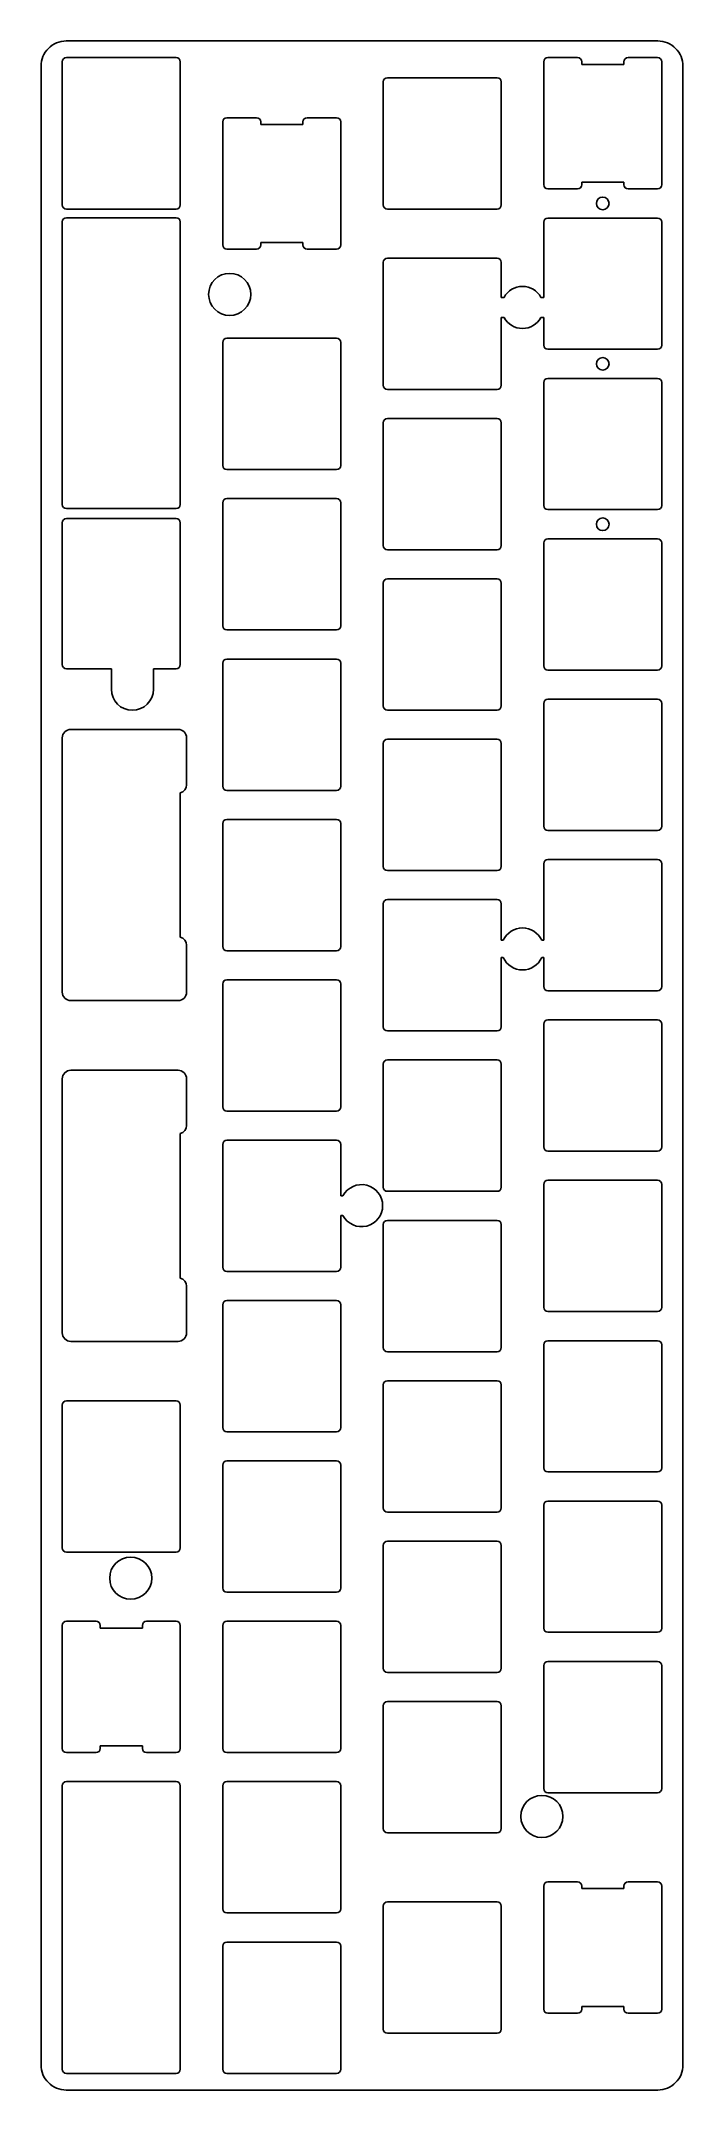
# Model space of a CAD drawing. Header units: millimetres. Extents: x -76 to 0, y -243 to 0.
import ezdxf

# ---------------------------------------------------------------- set-up
doc = ezdxf.new("R2010")
doc.units = ezdxf.units.MM
doc.layers.get('0').update_dxf_attribs({"linetype": 'CONTINUOUS'})

msp = doc.modelspace()

# ---------------------------------------------------------------- linework, layer by layer
for p, q in [((-73.18, -1.98), (-60.17, -1.98)), ((-16.03, -1.98), (-12.52, -1.98)), ((-6.52, -1.98), (-3.02, -1.98)), ((-73.68, -17.53), (-73.68, -2.48)), ((-59.67, -2.48), (-59.67, -19.46)), ((-35.58, -19.46), (-35.58, -4.86)), ((-35.08, -4.36), (-22.07, -4.36)), ((-21.57, -4.86), (-21.57, -19.46)), ((-16.53, -17.07), (-16.53, -2.48)), ((-12.02, -2.48), (-12.02, -2.78)), ((-12.02, -2.78), (-7.02, -2.78)), ((-7.02, -2.78), (-7.02, -2.48)), ((-2.52, -2.48), (-2.52, -17.07)), ((-54.63, -24.22), (-54.63, -9.62)), ((-54.13, -9.12), (-50.62, -9.12)), ((-50.12, -9.62), (-50.12, -9.92)), ((-45.12, -9.92), (-45.12, -9.62)), ((-44.62, -9.12), (-41.12, -9.12)), ((-40.62, -9.62), (-40.62, -24.22)), ((-50.12, -9.92), (-45.12, -9.92)), ((-7.02, -16.77), (-12.02, -16.77)), ((-12.02, -16.77), (-12.02, -17.07)), ((-7.02, -17.07), (-7.02, -16.77)), ((-73.68, -19.46), (-73.68, -17.53)), ((-73.68, -17.53), (-73.68, -17.53)), ((-12.52, -17.57), (-16.03, -17.57)), ((-3.02, -17.57), (-6.52, -17.57)), ((-73.68, -55.05), (-73.68, -21.49)), ((-60.17, -19.96), (-73.18, -19.96)), ((-73.18, -20.99), (-60.17, -20.99)), ((-59.67, -21.49), (-59.67, -55.05)), ((-22.07, -19.96), (-35.08, -19.96)), ((-16.53, -30.45), (-16.53, -21.53)), ((-16.03, -21.03), (-3.02, -21.03)), ((-2.52, -21.53), (-2.52, -36.12)), ((-45.12, -23.92), (-50.12, -23.92)), ((-50.12, -23.92), (-50.12, -24.22)), ((-45.12, -24.22), (-45.12, -23.92)), ((-54.02, -24.72), (-54.13, -24.72)), ((-50.62, -24.72), (-54.02, -24.72)), ((-41.23, -24.72), (-44.62, -24.72)), ((-41.12, -24.72), (-41.23, -24.72)), ((-35.58, -40.89), (-35.58, -26.29)), ((-35.08, -25.79), (-22.07, -25.79)), ((-21.57, -26.29), (-21.57, -30.45)), ((-21.57, -30.45), (-21.24, -30.45)), ((-16.86, -30.45), (-16.53, -30.45)), ((-21.24, -32.85), (-21.57, -32.85)), ((-21.57, -32.85), (-21.57, -40.89)), ((-16.53, -32.85), (-16.86, -32.85)), ((-16.53, -36.12), (-16.53, -32.85)), ((-54.63, -50.41), (-54.63, -35.81)), ((-54.13, -35.31), (-41.12, -35.31)), ((-40.62, -35.81), (-40.62, -50.41)), ((-3.02, -36.62), (-16.03, -36.62)), ((-16.53, -55.17), (-16.53, -40.58)), ((-16.03, -40.08), (-3.02, -40.08)), ((-2.52, -40.58), (-2.52, -55.17)), ((-22.07, -41.39), (-35.08, -41.39)), ((-35.58, -59.94), (-35.58, -45.34)), ((-35.08, -44.84), (-22.07, -44.84)), ((-21.57, -45.34), (-21.57, -59.94)), ((-41.12, -50.91), (-54.13, -50.91)), ((-60.17, -55.55), (-73.18, -55.55)), ((-54.63, -69.46), (-54.63, -54.86)), ((-54.13, -54.36), (-54.02, -54.36)), ((-54.02, -54.36), (-41.23, -54.36)), ((-41.23, -54.36), (-41.12, -54.36)), ((-40.62, -54.86), (-40.62, -69.46)), ((-3.02, -55.67), (-16.03, -55.67)), ((-73.68, -74.06), (-73.68, -57.24)), ((-73.18, -56.74), (-60.17, -56.74)), ((-59.67, -57.24), (-59.67, -74.06)), ((-34.97, -60.44), (-35.08, -60.44)), ((-22.18, -60.44), (-34.97, -60.44)), ((-22.07, -60.44), (-22.18, -60.44)), ((-16.53, -74.22), (-16.53, -59.63)), ((-16.03, -59.13), (-3.02, -59.13)), ((-2.52, -59.63), (-2.52, -74.22)), ((-35.58, -78.99), (-35.58, -64.39)), ((-35.08, -63.89), (-22.07, -63.89)), ((-21.57, -64.39), (-21.57, -78.99)), ((-54.02, -69.96), (-54.13, -69.96)), ((-41.23, -69.96), (-54.02, -69.96)), ((-41.12, -69.96), (-41.23, -69.96)), ((-67.85, -74.56), (-73.18, -74.56)), ((-67.85, -77), (-67.85, -74.56)), ((-60.17, -74.56), (-62.85, -74.56)), ((-62.85, -74.56), (-62.85, -77)), ((-54.63, -88.51), (-54.63, -73.91)), ((-54.13, -73.41), (-41.12, -73.41)), ((-40.62, -73.91), (-40.62, -88.51)), ((-3.02, -74.72), (-16.03, -74.72)), ((-22.07, -79.49), (-35.08, -79.49)), ((-16.53, -93.27), (-16.53, -78.68)), ((-16.03, -78.18), (-15.92, -78.18)), ((-15.92, -78.18), (-3.13, -78.18)), ((-3.13, -78.18), (-3.02, -78.18)), ((-2.52, -78.68), (-2.52, -93.27)), ((-72.67, -81.78), (-67.18, -81.78)), ((-67.18, -81.78), (-64.38, -81.78)), ((-64.38, -81.78), (-59.93, -81.78)), ((-73.67, -84.28), (-73.67, -82.78)), ((-73.67, -90.88), (-73.67, -84.28)), ((-58.93, -82.78), (-58.93, -88.34)), ((-35.58, -98.04), (-35.58, -83.44)), ((-35.08, -82.94), (-34.97, -82.94)), ((-34.97, -82.94), (-22.18, -82.94)), ((-22.18, -82.94), (-22.07, -82.94)), ((-21.57, -83.44), (-21.57, -98.04)), ((-59.67, -89.31), (-59.67, -106.46)), ((-41.12, -89.01), (-54.13, -89.01)), ((-73.68, -104.88), (-73.68, -90.88)), ((-73.68, -90.88), (-73.67, -90.88)), ((-54.13, -92.46), (-54.02, -92.46)), ((-54.02, -92.46), (-41.23, -92.46)), ((-41.23, -92.46), (-41.12, -92.46)), ((-54.63, -107.56), (-54.63, -92.96)), ((-40.62, -92.96), (-40.62, -107.56)), ((-3.02, -93.77), (-16.03, -93.77)), ((-16.03, -97.23), (-15.92, -97.23)), ((-15.92, -97.23), (-3.13, -97.23)), ((-3.13, -97.23), (-3.02, -97.23)), ((-34.97, -98.54), (-35.08, -98.54)), ((-22.18, -98.54), (-34.97, -98.54)), ((-22.07, -98.54), (-22.18, -98.54)), ((-16.53, -106.82), (-16.53, -97.73)), ((-2.52, -97.73), (-2.52, -112.32)), ((-35.08, -101.99), (-22.07, -101.99)), ((-35.58, -117.09), (-35.58, -102.49)), ((-21.57, -102.49), (-21.57, -106.82)), ((-73.67, -104.88), (-73.68, -104.88)), ((-73.67, -111.48), (-73.67, -104.88)), ((-21.57, -106.82), (-21.33, -106.82)), ((-16.77, -106.82), (-16.53, -106.82)), ((-58.93, -107.42), (-58.93, -112.98)), ((-41.12, -108.06), (-54.13, -108.06)), ((-21.33, -108.88), (-21.57, -108.88)), ((-21.57, -108.88), (-21.57, -117.09)), ((-16.53, -108.88), (-16.77, -108.88)), ((-16.53, -112.32), (-16.53, -108.88)), ((-73.67, -112.98), (-73.67, -111.48)), ((-54.13, -111.51), (-54.02, -111.51)), ((-54.02, -111.51), (-41.23, -111.51)), ((-41.23, -111.51), (-41.12, -111.51)), ((-67.18, -113.98), (-72.67, -113.98)), ((-59.93, -113.98), (-67.18, -113.98)), ((-54.63, -126.61), (-54.63, -112.01)), ((-40.62, -112.01), (-40.62, -126.61)), ((-15.92, -112.82), (-16.03, -112.82)), ((-3.13, -112.82), (-15.92, -112.82)), ((-3.02, -112.82), (-3.13, -112.82)), ((-16.53, -131.37), (-16.53, -116.78)), ((-16.03, -116.28), (-15.92, -116.28)), ((-15.92, -116.28), (-3.13, -116.28)), ((-3.13, -116.28), (-3.02, -116.28)), ((-2.52, -116.78), (-2.52, -131.37)), ((-34.97, -117.59), (-35.08, -117.59)), ((-22.18, -117.59), (-34.97, -117.59)), ((-22.07, -117.59), (-22.18, -117.59)), ((-35.58, -136.14), (-35.58, -121.54)), ((-35.08, -121.04), (-22.07, -121.04)), ((-21.57, -121.54), (-21.57, -136.14)), ((-41.12, -127.11), (-54.13, -127.11)), ((-54.63, -145.66), (-54.63, -131.06)), ((-54.13, -130.56), (-54.02, -130.56)), ((-54.02, -130.56), (-41.23, -130.56)), ((-41.23, -130.56), (-41.12, -130.56)), ((-40.62, -131.06), (-40.62, -137.16)), ((-15.92, -131.87), (-16.03, -131.87)), ((-3.13, -131.87), (-15.92, -131.87)), ((-3.02, -131.87), (-3.13, -131.87)), ((-16.53, -150.42), (-16.53, -135.83)), ((-16.03, -135.33), (-15.92, -135.33)), ((-15.92, -135.33), (-3.13, -135.33)), ((-3.13, -135.33), (-3.02, -135.33)), ((-2.52, -135.83), (-2.52, -150.42)), ((-40.62, -137.16), (-40.36, -137.16)), ((-34.97, -136.64), (-35.08, -136.64)), ((-22.18, -136.64), (-34.97, -136.64)), ((-22.07, -136.64), (-22.18, -136.64)), ((-40.36, -139.51), (-40.62, -139.51)), ((-40.62, -139.51), (-40.62, -145.66)), ((-35.58, -155.19), (-35.58, -140.59)), ((-35.08, -140.09), (-34.97, -140.09)), ((-34.97, -140.09), (-22.18, -140.09)), ((-22.18, -140.09), (-22.07, -140.09)), ((-21.57, -140.59), (-21.57, -155.19)), ((-54.02, -146.16), (-54.13, -146.16)), ((-41.23, -146.16), (-54.02, -146.16)), ((-41.12, -146.16), (-41.23, -146.16)), ((-54.63, -164.71), (-54.63, -150.11)), ((-54.13, -149.61), (-41.12, -149.61)), ((-40.62, -150.11), (-40.62, -164.71)), ((-3.02, -150.92), (-16.03, -150.92)), ((-34.97, -155.69), (-35.08, -155.69)), ((-22.18, -155.69), (-34.97, -155.69)), ((-22.07, -155.69), (-22.18, -155.69)), ((-16.53, -169.47), (-16.53, -154.88)), ((-16.03, -154.38), (-3.02, -154.38)), ((-2.52, -154.88), (-2.52, -169.47)), ((-35.58, -174.24), (-35.58, -159.64)), ((-35.08, -159.14), (-34.97, -159.14)), ((-34.97, -159.14), (-22.18, -159.14)), ((-22.18, -159.14), (-22.07, -159.14)), ((-21.57, -159.64), (-21.57, -174.24)), ((-73.68, -179), (-73.68, -162.02)), ((-73.18, -161.52), (-73.07, -161.52)), ((-73.07, -161.52), (-60.28, -161.52)), ((-60.28, -161.52), (-60.17, -161.52)), ((-59.67, -162.02), (-59.67, -179)), ((-54.02, -165.21), (-54.13, -165.21)), ((-41.23, -165.21), (-54.02, -165.21)), ((-41.12, -165.21), (-41.23, -165.21)), ((-54.63, -183.76), (-54.63, -169.16)), ((-54.13, -168.66), (-41.12, -168.66)), ((-40.62, -169.16), (-40.62, -183.76)), ((-15.92, -169.97), (-16.03, -169.97)), ((-3.13, -169.97), (-15.92, -169.97)), ((-3.02, -169.97), (-3.13, -169.97)), ((-22.07, -174.74), (-35.08, -174.74)), ((-16.53, -188.52), (-16.53, -173.93)), ((-16.03, -173.43), (-15.92, -173.43)), ((-15.92, -173.43), (-3.13, -173.43)), ((-3.13, -173.43), (-3.02, -173.43)), ((-2.52, -173.93), (-2.52, -188.52)), ((-73.07, -179.5), (-73.18, -179.5)), ((-60.28, -179.5), (-73.07, -179.5)), ((-60.17, -179.5), (-60.28, -179.5)), ((-35.58, -193.29), (-35.58, -178.69)), ((-35.08, -178.19), (-34.97, -178.19)), ((-34.97, -178.19), (-22.18, -178.19)), ((-22.18, -178.19), (-22.07, -178.19)), ((-21.57, -178.69), (-21.57, -193.29)), ((-54.02, -184.26), (-54.13, -184.26)), ((-41.23, -184.26), (-54.02, -184.26)), ((-41.12, -184.26), (-41.23, -184.26)), ((-73.68, -202.81), (-73.68, -188.21)), ((-73.18, -187.71), (-73.07, -187.71)), ((-73.07, -187.71), (-69.67, -187.71)), ((-69.17, -188.21), (-69.17, -188.51)), ((-69.17, -188.51), (-64.17, -188.51)), ((-64.17, -188.51), (-64.17, -188.21)), ((-63.67, -187.71), (-60.28, -187.71)), ((-60.28, -187.71), (-60.17, -187.71)), ((-59.67, -188.21), (-59.67, -202.81)), ((-54.63, -202.81), (-54.63, -188.21)), ((-54.13, -187.71), (-54.02, -187.71)), ((-54.02, -187.71), (-41.23, -187.71)), ((-41.23, -187.71), (-41.12, -187.71)), ((-40.62, -188.21), (-40.62, -202.81)), ((-15.92, -189.02), (-16.03, -189.02)), ((-3.13, -189.02), (-15.92, -189.02)), ((-3.02, -189.02), (-3.13, -189.02)), ((-34.97, -193.79), (-35.08, -193.79)), ((-22.18, -193.79), (-34.97, -193.79)), ((-22.07, -193.79), (-22.18, -193.79)), ((-16.53, -207.57), (-16.53, -192.98)), ((-16.03, -192.48), (-15.92, -192.48)), ((-15.92, -192.48), (-3.13, -192.48)), ((-3.13, -192.48), (-3.02, -192.48)), ((-2.52, -192.98), (-2.52, -207.57)), ((-35.58, -212.34), (-35.58, -197.74)), ((-35.08, -197.24), (-22.07, -197.24)), ((-21.57, -197.74), (-21.57, -212.34)), ((-73.07, -203.31), (-73.18, -203.31)), ((-69.67, -203.31), (-73.07, -203.31)), ((-64.17, -202.51), (-69.17, -202.51)), ((-69.17, -202.51), (-69.17, -202.81)), ((-64.17, -202.81), (-64.17, -202.51)), ((-60.28, -203.31), (-63.67, -203.31)), ((-60.17, -203.31), (-60.28, -203.31)), ((-54.02, -203.31), (-54.13, -203.31)), ((-41.23, -203.31), (-54.02, -203.31)), ((-41.12, -203.31), (-41.23, -203.31)), ((-73.18, -206.76), (-73.07, -206.76)), ((-73.07, -206.76), (-60.28, -206.76)), ((-60.28, -206.76), (-60.17, -206.76)), ((-54.13, -206.76), (-54.02, -206.76)), ((-54.02, -206.76), (-41.23, -206.76)), ((-41.23, -206.76), (-41.12, -206.76)), ((-73.68, -240.91), (-73.68, -207.26)), ((-59.67, -207.26), (-59.67, -240.91)), ((-54.63, -221.86), (-54.63, -207.26)), ((-40.62, -207.26), (-40.62, -221.86)), ((-15.92, -208.07), (-16.03, -208.07)), ((-3.13, -208.07), (-15.92, -208.07)), ((-3.02, -208.07), (-3.13, -208.07)), ((-34.97, -212.84), (-35.08, -212.84)), ((-22.18, -212.84), (-34.97, -212.84)), ((-22.07, -212.84), (-22.18, -212.84)), ((-16.03, -218.67), (-15.92, -218.67)), ((-15.92, -218.67), (-12.52, -218.67)), ((-6.52, -218.67), (-3.13, -218.67)), ((-3.13, -218.67), (-3.02, -218.67)), ((-35.08, -221.05), (-34.97, -221.05)), ((-34.97, -221.05), (-22.18, -221.05)), ((-22.18, -221.05), (-22.07, -221.05)), ((-16.53, -233.77), (-16.53, -219.17)), ((-12.02, -219.17), (-12.02, -219.47)), ((-12.02, -219.47), (-7.02, -219.47)), ((-7.02, -219.47), (-7.02, -219.17)), ((-2.52, -219.17), (-2.52, -233.77)), ((-54.02, -222.36), (-54.13, -222.36)), ((-41.23, -222.36), (-54.02, -222.36)), ((-41.12, -222.36), (-41.23, -222.36)), ((-35.58, -236.15), (-35.58, -221.55)), ((-21.57, -221.55), (-21.57, -236.15)), ((-54.63, -240.91), (-54.63, -226.31)), ((-54.13, -225.81), (-54.02, -225.81)), ((-54.02, -225.81), (-41.23, -225.81)), ((-41.23, -225.81), (-41.12, -225.81)), ((-40.62, -226.31), (-40.62, -240.91)), ((-7.02, -233.47), (-12.02, -233.47)), ((-12.02, -233.47), (-12.02, -233.77)), ((-7.02, -233.77), (-7.02, -233.47)), ((-12.52, -234.27), (-16.03, -234.27)), ((-3.02, -234.27), (-6.52, -234.27)), ((-34.97, -236.65), (-35.08, -236.65)), ((-22.18, -236.65), (-34.97, -236.65)), ((-22.07, -236.65), (-22.18, -236.65)), ((-73.07, -241.41), (-73.18, -241.41)), ((-60.28, -241.41), (-73.07, -241.41)), ((-60.17, -241.41), (-60.28, -241.41)), ((-54.02, -241.41), (-54.13, -241.41)), ((-41.23, -241.41), (-54.02, -241.41)), ((-41.12, -241.41), (-41.23, -241.41))]:
    msp.add_line(p, q)
for points in [[(-73.2, -243.39, -0.414214), (-76.2, -240.39), (-76.2, -3, -0.414214), (-73.2, 0), (-3, 0, -0.414214), (0, -3), (0, -240.39, -0.414214), (-3, -243.39)], [(-73.67, -145.36), (-73.67, -153.46, 0.414214), (-72.67, -154.46), (-59.93, -154.46, 0.414214), (-58.93, -153.46), (-58.93, -147.91, 0.341768), (-59.67, -146.94), (-59.67, -129.79, 0.341768), (-58.93, -128.82), (-58.93, -123.26, 0.414214), (-59.93, -122.26), (-72.67, -122.26, 0.414214), (-73.67, -123.26), (-73.67, -131.36), (-73.68, -131.36), (-73.68, -145.36)]]:
    msp.add_lwpolyline(points, format="xyb", close=True)
for centre, radius in [((-9.52, -19.3), 0.75), ((-53.8, -30.1), 2.5), ((-9.52, -38.35), 0.75), ((-9.52, -57.4), 0.75), ((-65.55, -182.59), 2.5), ((-16.75, -210.89), 2.5)]:
    msp.add_circle(centre, radius)
for centre, radius, start, end in [((-73.18, -2.48), 0.5, 90, 180), ((-60.17, -2.48), 0.5, 0, 90), ((-16.03, -2.48), 0.5, 90, 180), ((-12.52, -2.48), 0.5, 0, 90), ((-6.52, -2.48), 0.5, 90, 180), ((-3.02, -2.48), 0.5, 0, 90), ((-35.08, -4.86), 0.5, 90, 180), ((-22.07, -4.86), 0.5, 0, 90), ((-54.13, -9.62), 0.5, 90, 180), ((-50.62, -9.62), 0.5, 0, 90), ((-44.62, -9.62), 0.5, 90, 180), ((-41.12, -9.62), 0.5, 0, 90), ((-73.18, -19.46), 0.5, 180, 270), ((-60.17, -19.46), 0.5, -90, 0), ((-35.08, -19.46), 0.5, 180, 270), ((-22.07, -19.46), 0.5, -90, 0), ((-16.03, -17.07), 0.5, 180, 270), ((-12.52, -17.07), 0.5, -90, 0), ((-6.52, -17.07), 0.5, 180, 270), ((-3.02, -17.07), 0.5, -90, 0), ((-73.18, -21.49), 0.5, 90, 180), ((-60.17, -21.49), 0.5, 0, 90), ((-16.03, -21.53), 0.5, 90, 180), ((-3.02, -21.53), 0.5, 0, 90), ((-54.13, -24.22), 0.5, 180, 270), ((-50.62, -24.22), 0.5, -90, 0), ((-44.62, -24.22), 0.5, 180, 270), ((-41.12, -24.22), 0.5, -90, 0), ((-35.08, -26.29), 0.5, 90, 180), ((-22.07, -26.29), 0.5, 0, 90), ((-19.05, -31.65), 2.5, 28.6745, 151.3255), ((-19.05, -31.65), 2.5, 208.6745, 331.3255), ((-54.13, -35.81), 0.5, 90, 180), ((-41.12, -35.81), 0.5, 0, 90), ((-16.03, -36.12), 0.5, 180, 270), ((-3.02, -36.12), 0.5, -90, 0), ((-35.08, -40.89), 0.5, 180, 270), ((-22.07, -40.89), 0.5, -90, 0), ((-16.03, -40.58), 0.5, 90, 180), ((-3.02, -40.58), 0.5, 0, 90), ((-35.08, -45.34), 0.5, 90, 180), ((-22.07, -45.34), 0.5, 0, 90), ((-54.13, -50.41), 0.5, 180, 270), ((-41.12, -50.41), 0.5, -90, 0), ((-73.18, -55.05), 0.5, 180, 270), ((-60.17, -55.05), 0.5, -90, 0), ((-54.13, -54.86), 0.5, 90, 180), ((-41.12, -54.86), 0.5, 0, 90), ((-16.03, -55.17), 0.5, 180, 270), ((-3.02, -55.17), 0.5, -90, 0), ((-73.18, -57.24), 0.5, 90, 180), ((-60.17, -57.24), 0.5, 0, 90), ((-35.08, -59.94), 0.5, 180, 270), ((-22.07, -59.94), 0.5, -90, 0), ((-16.03, -59.63), 0.5, 90, 180), ((-3.02, -59.63), 0.5, 0, 90), ((-35.08, -64.39), 0.5, 90, 180), ((-22.07, -64.39), 0.5, 0, 90), ((-54.13, -69.46), 0.5, 180, 270), ((-41.12, -69.46), 0.5, -90, 0), ((-73.18, -74.06), 0.5, 180, 270), ((-60.17, -74.06), 0.5, -90, 0), ((-54.13, -73.91), 0.5, 90, 180), ((-41.12, -73.91), 0.5, 0, 90), ((-16.03, -74.22), 0.5, 180, 270), ((-3.02, -74.22), 0.5, -90, 0), ((-65.35, -77), 2.5, -180, 0), ((-35.08, -78.99), 0.5, 180, 270), ((-22.07, -78.99), 0.5, -90, 0), ((-16.03, -78.68), 0.5, 90, 180), ((-3.02, -78.68), 0.5, 0, 90), ((-72.67, -82.78), 1, 90, 180), ((-59.93, -82.78), 1, 0, 90), ((-35.08, -83.44), 0.5, 90, 180), ((-22.07, -83.44), 0.5, 0, 90), ((-59.93, -88.34), 1, -75.4751, 0), ((-54.13, -88.51), 0.5, 180, 270), ((-41.12, -88.51), 0.5, -90, 0), ((-54.13, -92.96), 0.5, 90, 180), ((-41.12, -92.96), 0.5, 0, 90), ((-16.03, -93.27), 0.5, 180, 270), ((-3.02, -93.27), 0.5, -90, 0), ((-16.03, -97.73), 0.5, 90, 180), ((-3.02, -97.73), 0.5, 0, 90), ((-35.08, -98.04), 0.5, 180, 270), ((-22.07, -98.04), 0.5, -90, 0), ((-35.08, -102.49), 0.5, 90, 180), ((-22.07, -102.49), 0.5, 0, 90), ((-59.93, -107.42), 1, 0, 75.4751), ((-19.05, -107.85), 2.5, 24.2099, 155.7901), ((-54.13, -107.56), 0.5, 180, 270), ((-41.12, -107.56), 0.5, -90, 0), ((-19.05, -107.85), 2.5, 204.2099, 335.7901), ((-54.13, -112.01), 0.5, 90, 180), ((-41.12, -112.01), 0.5, 0, 90), ((-72.67, -112.98), 1, 180, 270), ((-59.93, -112.98), 1, -90, 0), ((-16.03, -112.32), 0.5, 180, 270), ((-3.02, -112.32), 0.5, -90, 0), ((-16.03, -116.78), 0.5, 90, 180), ((-3.02, -116.78), 0.5, 0, 90), ((-35.08, -117.09), 0.5, 180, 270), ((-22.07, -117.09), 0.5, -90, 0), ((-35.08, -121.54), 0.5, 90, 180), ((-22.07, -121.54), 0.5, 0, 90), ((-54.13, -126.61), 0.5, 180, 270), ((-41.12, -126.61), 0.5, -90, 0), ((-54.13, -131.06), 0.5, 90, 180), ((-41.12, -131.06), 0.5, 0, 90), ((-16.03, -131.37), 0.5, 180, 270), ((-3.02, -131.37), 0.5, -90, 0), ((-38.15, -138.34), 2.5, -151.9828, 151.9828), ((-35.08, -136.14), 0.5, 180, 270), ((-22.07, -136.14), 0.5, -90, 0), ((-16.03, -135.83), 0.5, 90, 180), ((-3.02, -135.83), 0.5, 0, 90), ((-35.08, -140.59), 0.5, 90, 180), ((-22.07, -140.59), 0.5, 0, 90), ((-54.13, -145.66), 0.5, 180, 270), ((-41.12, -145.66), 0.5, -90, 0), ((-54.13, -150.11), 0.5, 90, 180), ((-41.12, -150.11), 0.5, 0, 90), ((-16.03, -150.42), 0.5, 180, 270), ((-3.02, -150.42), 0.5, -90, 0), ((-35.08, -155.19), 0.5, 180, 270), ((-22.07, -155.19), 0.5, -90, 0), ((-16.03, -154.88), 0.5, 90, 180), ((-3.02, -154.88), 0.5, 0, 90), ((-35.08, -159.64), 0.5, 90, 180), ((-22.07, -159.64), 0.5, 0, 90), ((-73.18, -162.02), 0.5, 90, 180), ((-60.17, -162.02), 0.5, 0, 90), ((-54.13, -164.71), 0.5, 180, 270), ((-41.12, -164.71), 0.5, -90, 0), ((-54.13, -169.16), 0.5, 90, 180), ((-41.12, -169.16), 0.5, 0, 90), ((-16.03, -169.47), 0.5, 180, 270), ((-3.02, -169.47), 0.5, -90, 0), ((-35.08, -174.24), 0.5, 180, 270), ((-22.07, -174.24), 0.5, -90, 0), ((-16.03, -173.93), 0.5, 90, 180), ((-3.02, -173.93), 0.5, 0, 90), ((-73.18, -179), 0.5, 180, 270), ((-60.17, -179), 0.5, -90, 0), ((-35.08, -178.69), 0.5, 90, 180), ((-22.07, -178.69), 0.5, 0, 90), ((-54.13, -183.76), 0.5, 180, 270), ((-41.12, -183.76), 0.5, -90, 0), ((-73.18, -188.21), 0.5, 90, 180), ((-69.67, -188.21), 0.5, 0, 90), ((-63.67, -188.21), 0.5, 90, 180), ((-60.17, -188.21), 0.5, 0, 90), ((-54.13, -188.21), 0.5, 90, 180), ((-41.12, -188.21), 0.5, 0, 90), ((-16.03, -188.52), 0.5, 180, 270), ((-3.02, -188.52), 0.5, -90, 0), ((-35.08, -193.29), 0.5, 180, 270), ((-22.07, -193.29), 0.5, -90, 0), ((-16.03, -192.98), 0.5, 90, 180), ((-3.02, -192.98), 0.5, 0, 90), ((-35.08, -197.74), 0.5, 90, 180), ((-22.07, -197.74), 0.5, 0, 90), ((-73.18, -202.81), 0.5, 180, 270), ((-69.67, -202.81), 0.5, -90, 0), ((-63.67, -202.81), 0.5, 180, 270), ((-60.17, -202.81), 0.5, -90, 0), ((-54.13, -202.81), 0.5, 180, 270), ((-41.12, -202.81), 0.5, -90, 0), ((-73.18, -207.26), 0.5, 90, 180), ((-60.17, -207.26), 0.5, 0, 90), ((-54.13, -207.26), 0.5, 90, 180), ((-41.12, -207.26), 0.5, 0, 90), ((-16.03, -207.57), 0.5, 180, 270), ((-3.02, -207.57), 0.5, -90, 0), ((-35.08, -212.34), 0.5, 180, 270), ((-22.07, -212.34), 0.5, -90, 0), ((-16.03, -219.17), 0.5, 90, 180), ((-12.52, -219.17), 0.5, 0, 90), ((-6.52, -219.17), 0.5, 90, 180), ((-3.02, -219.17), 0.5, 0, 90), ((-35.08, -221.55), 0.5, 90, 180), ((-22.07, -221.55), 0.5, 0, 90), ((-54.13, -221.86), 0.5, 180, 270), ((-41.12, -221.86), 0.5, -90, 0), ((-54.13, -226.31), 0.5, 90, 180), ((-41.12, -226.31), 0.5, 0, 90), ((-16.03, -233.77), 0.5, 180, 270), ((-12.52, -233.77), 0.5, -90, 0), ((-6.52, -233.77), 0.5, 180, 270), ((-3.02, -233.77), 0.5, -90, 0), ((-35.08, -236.15), 0.5, 180, 270), ((-22.07, -236.15), 0.5, -90, 0), ((-73.18, -240.91), 0.5, 180, 270), ((-60.17, -240.91), 0.5, -90, 0), ((-54.13, -240.91), 0.5, 180, 270), ((-41.12, -240.91), 0.5, -90, 0)]:
    msp.add_arc(centre, radius, start, end)

doc.saveas('drawing.dxf')
